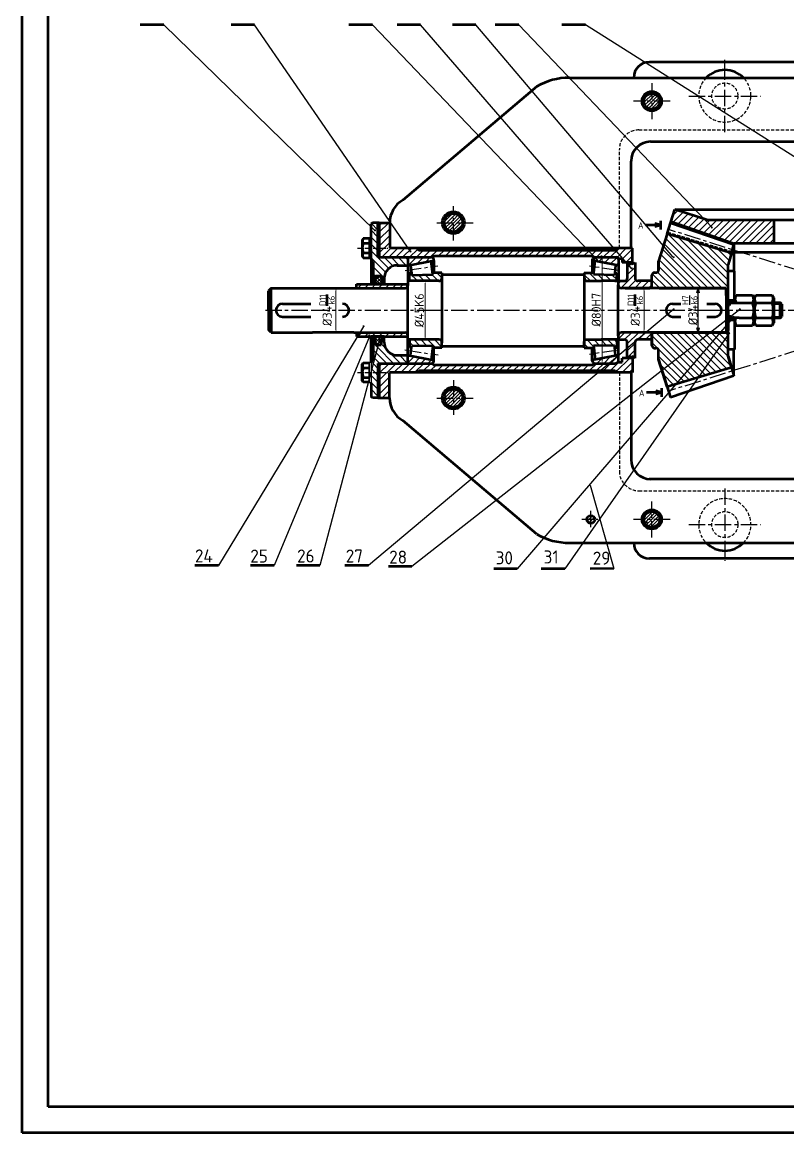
# Model space of a CAD drawing. Header units: millimetres. Extents: x -21370 to -1531, y 2 to 2748.
# Drawn here: x -4722 to -4135, y 2 to 854 of the extents above; entities that cross this region are included whole.
import ezdxf

# ---------------------------------------------------------------- set-up
doc = ezdxf.new("R2010")
doc.units = ezdxf.units.MM
doc.header["$LTSCALE"] = 10
doc.header["$MEASUREMENT"] = 0
for name, pattern in [('AM_ISO02W050x2', [3.75, 3, -0.75]), ('AM_ISO08W050x2', [9, 6, -0.75, 1.5, -0.75]), ('CENTER', [2, 1.25, -0.25, 0.25, -0.25]), ('HIDDEN', [0.375, 0.25, -0.125])]:
    doc.linetypes.add(name, pattern=pattern)
for name, color, linetype, lineweight in [('manh', 3, 'Continuous', 25), ('NET KHUAT', 6, 'HIDDEN', 25), ('NET TAM', 80, 'CENTER', 25), ('NET ĐẬM', 7, 'Continuous', 50), ('THƯỜNG MẢNH', 110, 'Continuous', 25)]:
    doc.layers.add(name, color=color, linetype=linetype, lineweight=lineweight)
doc.styles.add('7284', font='')
doc.styles.get("Standard").update_dxf_attribs({"font": 'arial.ttf', "height": 5})
doc.styles.add('TCVN', font='arial.ttf')
doc.styles.get('7284').set_extended_font_data('TCVN 7284')

# ---------------------------------------------------------------- blocks, each defined once
blk = doc.blocks.new('_Open30')
at = {"color": 0, "linetype": 'ByBlock', "lineweight": -2}
for p, q in [((-1, 0.27), (0, 0)), ((0, 0), (-1, -0.27)), ((0, 0), (-1, 0))]:
    blk.add_line(p, q, dxfattribs=at)

msp = doc.modelspace()

# ---------------------------------------------------------------- hatches: boundary and pattern name
at = {"layer": 'manh'}
h = msp.add_hatch(color=256, dxfattribs=at)
edge = h.paths.add_edge_path(flags=0)
edge.add_arc((-4451.396, 694.269), 0.832, 0, 360)
h = msp.add_hatch(color=256, dxfattribs=at)
edge = h.paths.add_edge_path(flags=0)
edge.add_arc((-4193.324, 696.439), 0.832, 0, 360)
h = msp.add_hatch(color=256, dxfattribs=at)
edge = h.paths.add_edge_path(flags=0)
edge.add_arc((-4424.25, 678.108), 0.832, 0, 360)
h = msp.add_hatch(color=256, dxfattribs=at)
edge = h.paths.add_edge_path(flags=0)
edge.add_arc((-4222.614, 673.646), 0.832, 0, 360)
h = msp.add_hatch(color=256, dxfattribs=at)
edge = h.paths.add_edge_path(flags=0)
edge.add_arc((-4281.292, 671.545), 0.832, 0, 360)
h = msp.add_hatch(color=256, dxfattribs=at)
edge = h.paths.add_edge_path(flags=0)
edge.add_arc((-4254.758, 665.184), 0.832, 0, 360)
h = msp.add_hatch(color=256, dxfattribs=at)
edge = h.paths.add_edge_path(flags=0)
edge.add_arc((-4222.603, 633.784), 0.832, 0, 360)
h = msp.add_hatch(color=256, dxfattribs=at)
edge = h.paths.add_edge_path(flags=0)
edge.add_arc((-4171.851, 633.784), 0.832, 0, 360)
h = msp.add_hatch(color=256, dxfattribs=at)
edge = h.paths.add_edge_path(flags=0)
edge.add_arc((-4176.757, 627.982), 0.832, 0, 360)
h = msp.add_hatch(color=256, dxfattribs=at)
edge = h.paths.add_edge_path(flags=0)
edge.add_arc((-4460.188, 620.747), 0.832, 0, 360)
h = msp.add_hatch(color=256, dxfattribs=at)
edge = h.paths.add_edge_path(flags=0)
edge.add_arc((-4455.795, 613.736), 0.832, 0, 360)
h = msp.add_hatch(color=256, dxfattribs=at)
edge = h.paths.add_edge_path(flags=0)
edge.add_arc((-4180.065, 615.427), 0.832, 0, 360)
h = msp.add_hatch(color=256, dxfattribs=at)
edge = h.paths.add_edge_path(flags=0)
edge.add_arc((-4447.727, 610.302), 0.832, 0, 360)
h = msp.add_hatch(color=256, dxfattribs=at)
edge = h.paths.add_edge_path(flags=0)
edge.add_arc((-4243.292, 470.511), 0.832, 0, 360)

# ---------------------------------------------------------------- linework, layer by layer
for p, q in [((-4456.029, 688.66), (-4456.029, 672.66)), ((-4454.429, 688.66), (-4456.029, 688.66)), ((-4456.029, 688.66), (-4456.029, 672.66)), ((-4454.429, 688.66), (-4456.029, 688.66)), ((-4456.029, 684.66), (-4456.029, 688.052)), ((-4456.029, 684.66), (-4456.029, 688.052)), ((-4456.029, 684.66), (-4456.029, 684.66)), ((-4456.029, 684.66), (-4456.029, 684.66)), ((-4456.029, 684.66), (-4456.029, 676.66)), ((-4456.029, 676.66), (-4456.029, 684.66)), ((-4456.029, 684.66), (-4456.029, 684.66)), ((-4456.029, 684.66), (-4456.029, 684.66)), ((-4456.029, 684.66), (-4456.029, 676.66)), ((-4456.029, 676.66), (-4456.029, 684.66)), ((-4454.429, 672.66), (-4454.429, 688.66)), ((-4454.429, 672.66), (-4454.429, 688.66)), ((-4456.029, 673.268), (-4456.029, 676.66)), ((-4456.029, 676.66), (-4456.029, 676.66)), ((-4456.029, 676.66), (-4456.029, 676.66)), ((-4456.029, 673.268), (-4456.029, 676.66)), ((-4456.029, 676.66), (-4456.029, 676.66)), ((-4456.029, 676.66), (-4456.029, 676.66)), ((-4456.029, 672.66), (-4454.429, 672.66)), ((-4456.029, 672.66), (-4454.429, 672.66)), ((-4290.159, 656.954), (-4290.159, 656.954)), ((-4456.029, 577.248), (-4456.029, 593.248)), ((-4456.029, 593.248), (-4454.429, 593.248)), ((-4456.029, 577.248), (-4456.029, 593.248)), ((-4456.029, 593.248), (-4454.429, 593.248)), ((-4456.029, 592.64), (-4456.029, 589.248)), ((-4456.029, 592.64), (-4456.029, 589.248)), ((-4456.029, 589.248), (-4456.029, 589.248)), ((-4456.029, 589.248), (-4456.029, 589.248)), ((-4456.029, 581.248), (-4456.029, 589.248)), ((-4456.029, 589.248), (-4456.029, 581.248)), ((-4456.029, 589.248), (-4456.029, 589.248)), ((-4456.029, 589.248), (-4456.029, 589.248)), ((-4456.029, 581.248), (-4456.029, 589.248)), ((-4456.029, 589.248), (-4456.029, 581.248)), ((-4454.429, 593.248), (-4454.429, 577.248)), ((-4454.429, 593.248), (-4454.429, 577.248)), ((-4456.029, 581.248), (-4456.029, 581.248)), ((-4456.029, 581.248), (-4456.029, 581.248)), ((-4456.029, 581.248), (-4456.029, 577.856)), ((-4456.029, 581.248), (-4456.029, 581.248)), ((-4456.029, 581.248), (-4456.029, 581.248)), ((-4456.029, 581.248), (-4456.029, 577.856)), ((-4454.429, 577.248), (-4456.029, 577.248)), ((-4454.429, 577.248), (-4456.029, 577.248))]:
    msp.add_line(p, q)
at = {"linetype": 'AM_ISO02W050x2'}
msp.add_line((-4226.453, 570.967), (-4226.453, 570.967), dxfattribs=at)
at = {"layer": 'NET KHUAT'}
for p, q in [((-4249.202, 771.314), (-4085.451, 771.314)), ((-4264.202, 680.66), (-4264.202, 756.314)), ((-4177.952, 677.965), (-4227.143, 692.791)), ((-4264.202, 585.248), (-4264.202, 509.594)), ((-4249.202, 494.594), (-4085.451, 494.594))]:
    msp.add_line(p, q, dxfattribs=at)
for centre in [(-4183.359, 797.314), (-4183.359, 468.594)]:
    msp.add_circle(centre, 10.001, dxfattribs=at)
for centre, radius, start, end in [((-4183.359, 797.314), 20, 135.572996, 44.427004), ((-4249.202, 756.314), 15, 90, 180), ((-4249.202, 509.594), 15, 180, 270), ((-4183.359, 468.594), 20, 315.572996, 224.427004)]:
    msp.add_arc(centre, radius, start, end, dxfattribs=at)
at = {"layer": 'NET TAM'}
for p, q in [((-4183.359, 769.638), (-4183.359, 824.99)), ((-4239.321, 807.074), (-4239.321, 779.554)), ((-4225.303, 793.314), (-4253.338, 793.314)), ((-4211.035, 797.314), (-4155.683, 797.314)), ((-4391.359, 686.497), (-4391.359, 712.918)), ((-4404.029, 700.16), (-4376.123, 700.16)), ((-4030.452, 632.954), (-4226.453, 694.941)), ((-4428.423, 663.373), (-4403.32, 667.077)), ((-4264.909, 663.535), (-4287.168, 666.742)), ((-4264.481, 663.495), (-4264.909, 663.535)), ((-4535.441, 632.954), (-4499.345, 632.954)), ((-4535.441, 632.954), (-4499.345, 632.954)), ((-4535.441, 632.954), (-4499.345, 632.954)), ((-4535.441, 632.954), (-4499.345, 632.954)), ((-4499.345, 632.954), (-4413.095, 632.954)), ((-4499.345, 632.954), (-4413.095, 632.954)), ((-4499.345, 632.954), (-4413.095, 632.954)), ((-4499.345, 632.954), (-4413.095, 632.954)), ((-4413.095, 632.954), (-4226.453, 632.954)), ((-4413.095, 632.954), (-4226.453, 632.954)), ((-4413.095, 632.954), (-4226.453, 632.954)), ((-4413.095, 632.954), (-4226.453, 632.954)), ((-4030.452, 632.954), (-4226.453, 570.967)), ((-4226.453, 632.954), (-4182.169, 632.954)), ((-4226.453, 632.954), (-4182.169, 632.954)), ((-4226.453, 632.954), (-4182.169, 632.954)), ((-4226.453, 632.954), (-4226.453, 632.954)), ((-4194.76, 632.954), (-4030.452, 632.954)), ((-4187.933, 632.954), (-4182.169, 632.954)), ((-4145.904, 632.954), (-4145.904, 632.927)), ((-4428.531, 602.542), (-4403.105, 598.718)), ((-4264.909, 602.372), (-4287.168, 599.165)), ((-4391.359, 579.274), (-4391.359, 552.853)), ((-4404.029, 565.612), (-4376.123, 565.612)), ((-4183.359, 496.27), (-4183.359, 440.918)), ((-4239.321, 458.834), (-4239.321, 486.354)), ((-4286.051, 466.767), (-4286.051, 480.567)), ((-4290.051, 472.594), (-4292.935, 472.594)), ((-4283.051, 472.594), (-4288.935, 472.594)), ((-4280.609, 472.594), (-4282.051, 472.594)), ((-4225.303, 472.594), (-4253.338, 472.594)), ((-4211.035, 468.594), (-4155.683, 468.594))]:
    msp.add_line(p, q, dxfattribs=at)
at = {"layer": 'NET TAM', "ltscale": 0.3}
for p, q in [((-4464.863, 680.66), (-4440.811, 680.66)), ((-4464.863, 680.66), (-4440.811, 680.66)), ((-4464.863, 585.248), (-4440.811, 585.248)), ((-4464.863, 585.248), (-4440.811, 585.248))]:
    msp.add_line(p, q, dxfattribs=at)
at = {"layer": 'NET TAM', "linetype": 'AM_ISO08W050x2'}
msp.add_line((-4264.909, 663.535), (-4264.481, 663.495), dxfattribs=at)
at = {"layer": 'NET ĐẬM', "ltscale": 2}
for p, q in [((-4721.751, 2.198), (-4721.751, 1684.198)), ((-4701.751, 22.198), (-4701.751, 1664.198)), ((-4400.095, 660.454), (-4291.095, 660.454)), ((-4400.095, 660.454), (-4291.095, 660.454)), ((-4400.095, 657.954), (-4400.095, 607.954)), ((-4291.095, 657.954), (-4291.095, 609.454)), ((-4499.345, 649.954), (-4465.595, 649.954)), ((-4402.595, 655.454), (-4426.281, 655.454)), ((-4265.095, 655.454), (-4265.095, 652.454)), ((-4265.095, 613.454), (-4265.095, 652.454)), ((-4182.455, 649.954), (-4262.595, 649.954)), ((-4180.9, 632.933), (-4180.9, 637.094)), ((-4265.095, 613.454), (-4265.095, 610.454)), ((-4182.455, 615.954), (-4262.595, 615.954)), ((-4444.336, 612.906), (-4454.421, 612.906)), ((-4402.595, 610.454), (-4426.281, 610.454)), ((-4400.095, 605.454), (-4291.095, 605.454)), ((-4291.095, 609.454), (-4291.095, 605.454)), ((-4290.095, 610.454), (-4278.095, 610.454)), ((-4265.095, 610.454), (-4278.095, 610.454)), ((-2363.751, 22.198), (-4701.751, 22.198)), ((-2343.751, 2.198), (-4721.751, 2.198))]:
    msp.add_line(p, q, dxfattribs=at)
at = {"layer": 'NET ĐẬM'}
for p, q in [((-4613.309, 851.863), (-4631.363, 851.837)), ((-4543.661, 851.863), (-4561.715, 851.837)), ((-4453.428, 851.811), (-4471.482, 851.785)), ((-4416.493, 851.863), (-4434.547, 851.837)), ((-4374.107, 851.863), (-4392.161, 851.837)), ((-4341.279, 851.863), (-4359.334, 851.837)), ((-4290.154, 851.863), (-4308.208, 851.837)), ((-4110.451, 823.314), (-4241.176, 823.314)), ((-4302.467, 811.314), (-4110.451, 811.314)), ((-4327.467, 804.615), (-4430.195, 717.48)), ((-4240.202, 762.314), (-4089.472, 762.314)), ((-4238.201, 762.314), (-4085.472, 762.314)), ((-4255.202, 680.66), (-4255.202, 747.314)), ((-4453.429, 700.16), (-4454.429, 699.16)), ((-4454.429, 672.66), (-4454.429, 699.16)), ((-4448.195, 700.16), (-4453.429, 700.16)), ((-4449.195, 673.66), (-4449.195, 700.128)), ((-4449.195, 700.128), (-4448.195, 700.128)), ((-4448.195, 675.66), (-4448.195, 700.16)), ((-4448.195, 700.16), (-4440.195, 700.16)), ((-4448.195, 700.128), (-4448.195, 673.66)), ((-4440.195, 700.16), (-4440.195, 680.66)), ((-4232.285, 698.346), (-4237.079, 699.631)), ((-4232.285, 695.033), (-4232.285, 701.659)), ((-4232.285, 698.346), (-4244.19, 698.346)), ((-4232.285, 698.346), (-4237.079, 697.061)), ((-4460.577, 688.052), (-4461.149, 687.06)), ((-4460.577, 688.052), (-4461.149, 687.06)), ((-4461.149, 687.06), (-4461.149, 674.26)), ((-4461.149, 687.06), (-4461.149, 674.26)), ((-4456.029, 688.052), (-4460.577, 688.052)), ((-4456.029, 688.052), (-4460.577, 688.052)), ((-4460.577, 684.357), (-4456.029, 684.357)), ((-4460.577, 684.357), (-4456.029, 684.357)), ((-4176.393, 683.212), (-4176.393, 662.927)), ((-4461.149, 674.26), (-4460.577, 673.268)), ((-4461.149, 674.26), (-4460.577, 673.268)), ((-4460.577, 676.963), (-4456.029, 676.963)), ((-4460.577, 676.963), (-4456.029, 676.963)), ((-4460.577, 673.268), (-4456.029, 673.268)), ((-4460.577, 673.268), (-4456.029, 673.268)), ((-4448.195, 673.66), (-4449.195, 673.66)), ((-4448.195, 673.66), (-4408.339, 673.66)), ((-4254.149, 680.66), (-4440.195, 680.66)), ((-4426.281, 673.66), (-4426.281, 667.272)), ((-4419.359, 680.66), (-4417.859, 679.16)), ((-4417.859, 679.16), (-4267.452, 679.16)), ((-4408.323, 673.635), (-4406.823, 674.635)), ((-4406.823, 674.635), (-4284.501, 674.635)), ((-4284.503, 674.636), (-4283.033, 673.656)), ((-4282.909, 673.66), (-4265.893, 673.661)), ((-4267.452, 679.16), (-4265.952, 680.66)), ((-4254.149, 669.66), (-4254.149, 680.66)), ((-4452.921, 670.159), (-4454.429, 672.66)), ((-4454.429, 672.66), (-4454.421, 655.454)), ((-4452.921, 670.159), (-4454.429, 672.66)), ((-4452.921, 670.159), (-4452.921, 653.002)), ((-4452.921, 653.002), (-4452.921, 670.159)), ((-4452.921, 670.159), (-4452.921, 653.002)), ((-4434.337, 667.451), (-4426.281, 667.451)), ((-4434.336, 667.451), (-4426.281, 667.451)), ((-4426.281, 667.272), (-4406.281, 671.272)), ((-4426.281, 667.272), (-4426.281, 655.454)), ((-4424.156, 667.697), (-4423.466, 661.461)), ((-4407.242, 660.319), (-4408.407, 670.847)), ((-4406.281, 671.272), (-4406.281, 671.66)), ((-4406.281, 671.272), (-4406.281, 661.825)), ((-4284.909, 671.66), (-4284.909, 661.825)), ((-4264.909, 667.272), (-4284.909, 671.272)), ((-4283.781, 661.825), (-4282.784, 670.847)), ((-4267.034, 667.697), (-4267.724, 661.461)), ((-4264.995, 672.66), (-4262.153, 672.66)), ((-4264.909, 672.16), (-4264.909, 667.272)), ((-4264.909, 667.272), (-4264.909, 655.454)), ((-4262.153, 672.66), (-4262.153, 669.66)), ((-4254.149, 669.66), (-4262.149, 669.66)), ((-4258.149, 669.702), (-4258.149, 657.454)), ((-4257.149, 667.97), (-4258.149, 669.702)), ((-4257.149, 667.97), (-4256.149, 669.702)), ((-4255.149, 667.97), (-4256.149, 669.702)), ((-4255.149, 667.97), (-4254.149, 669.702)), ((-4253.149, 667.97), (-4254.149, 669.702)), ((-4253.149, 667.97), (-4252.149, 669.702)), ((-4252.149, 669.702), (-4252.149, 657.454)), ((-4450.951, 659.502), (-4451.801, 653.002)), ((-4450.951, 659.502), (-4446.651, 659.502)), ((-4450.951, 659.502), (-4446.651, 659.502)), ((-4446.651, 659.502), (-4445.801, 653.002)), ((-4446.651, 659.502), (-4445.801, 653.002)), ((-4444.336, 657.451), (-4444.336, 655.454)), ((-4425.031, 655.454), (-4425.031, 661.461)), ((-4423.466, 661.461), (-4425.031, 661.461)), ((-4423.466, 661.461), (-4423.299, 659.952)), ((-4423.299, 659.952), (-4407.242, 660.319)), ((-4400.095, 661.825), (-4407.409, 661.825)), ((-4400.095, 661.825), (-4400.095, 656.954)), ((-4291.095, 661.825), (-4291.095, 656.954)), ((-4291.095, 661.825), (-4283.781, 661.825)), ((-4283.948, 660.319), (-4283.781, 661.825)), ((-4267.891, 659.952), (-4283.948, 660.319)), ((-4267.724, 661.461), (-4267.891, 659.952)), ((-4267.724, 661.461), (-4266.159, 661.461)), ((-4266.159, 656.954), (-4266.159, 661.461)), ((-4175.904, 662.927), (-4180.904, 662.927)), ((-4175.904, 640.527), (-4175.904, 662.927)), ((-4531.095, 649.954), (-4533.095, 647.954)), ((-4533.095, 632.954), (-4533.095, 647.954)), ((-4531.095, 649.954), (-4499.345, 649.954)), ((-4531.095, 632.954), (-4531.095, 649.954)), ((-4465.595, 649.954), (-4465.595, 653.002)), ((-4465.595, 653.002), (-4426.281, 653.002)), ((-4465.595, 649.954), (-4428.281, 649.954)), ((-4454.421, 655.454), (-4454.421, 653.002)), ((-4451.722, 653.609), (-4452.921, 653.609)), ((-4452.921, 653.002), (-4452.921, 653.002)), ((-4444.336, 653.502), (-4445.868, 653.511)), ((-4444.336, 655.454), (-4444.336, 653.002)), ((-4426.281, 655.454), (-4426.281, 651.954)), ((-4426.281, 613.954), (-4426.281, 651.954)), ((-4288.595, 655.454), (-4278.095, 655.454)), ((-4265.095, 655.454), (-4278.095, 655.454)), ((-4266.935, 655.454), (-4260.149, 655.454)), ((-4259.636, 649.954), (-4241.202, 649.954)), ((-4239.202, 655.454), (-4250.149, 655.454)), ((-4182.455, 644.235), (-4182.455, 649.954)), ((-4182.455, 649.954), (-4180.9, 648.399)), ((-4180.9, 632.954), (-4180.9, 648.399)), ((-4180.9, 632.933), (-4180.9, 647.933)), ((-4182.455, 644.235), (-4182.455, 615.954)), ((-4175.904, 640.527), (-4180.904, 640.527)), ((-4174.72, 644.477), (-4175.904, 642.427)), ((-4175.904, 642.427), (-4175.904, 638.702)), ((-4174.72, 644.477), (-4162.087, 644.477)), ((-4162.087, 644.477), (-4160.904, 642.427)), ((-4159.72, 644.477), (-4160.904, 642.427)), ((-4160.904, 642.427), (-4160.904, 623.427)), ((-4160.904, 642.427), (-4160.904, 623.427)), ((-4159.72, 644.477), (-4147.087, 644.477)), ((-4147.087, 644.477), (-4145.904, 642.427)), ((-4145.904, 642.427), (-4145.904, 623.427)), ((-4145.904, 638.927), (-4140.921, 638.927)), ((-4140.921, 626.927), (-4140.921, 638.927)), ((-4139.694, 637.7), (-4140.921, 638.927)), ((-4533.095, 632.954), (-4533.095, 617.954)), ((-4531.095, 632.954), (-4531.095, 615.954)), ((-4522.345, 637.954), (-4500.701, 637.954)), ((-4223.435, 637.954), (-4217.113, 637.954)), ((-4197.186, 637.954), (-4190.864, 637.954)), ((-4179.698, 636.7), (-4180.904, 636.7)), ((-4180.9, 632.954), (-4180.9, 617.509)), ((-4179.698, 638.702), (-4169.37, 638.702)), ((-4179.698, 638.702), (-4179.698, 636.7)), ((-4169.322, 638.702), (-4162.087, 638.702)), ((-4159.72, 638.702), (-4147.087, 638.702)), ((-4139.694, 637.7), (-4139.694, 628.154)), ((-4522.345, 627.954), (-4500.701, 627.954)), ((-4223.435, 627.954), (-4217.113, 627.954)), ((-4197.186, 627.954), (-4190.864, 627.954)), ((-4180.904, 629.154), (-4179.698, 629.154)), ((-4175.904, 625.427), (-4180.904, 625.427)), ((-4179.698, 629.154), (-4179.698, 627.152)), ((-4172.42, 627.152), (-4179.698, 627.152)), ((-4175.904, 627.152), (-4175.904, 625.927)), ((-4175.904, 625.927), (-4175.904, 623.427)), ((-4175.904, 625.327), (-4175.904, 602.927)), ((-4174.72, 621.377), (-4175.904, 623.427)), ((-4172.42, 627.152), (-4162.087, 627.152)), ((-4162.087, 621.377), (-4160.904, 623.427)), ((-4159.72, 621.377), (-4160.904, 623.427)), ((-4159.72, 627.152), (-4147.087, 627.152)), ((-4147.087, 621.377), (-4145.904, 623.427)), ((-4140.921, 626.927), (-4146.942, 626.927)), ((-4140.921, 626.927), (-4139.694, 628.154)), ((-4531.095, 615.954), (-4533.095, 617.954)), ((-4531.095, 615.954), (-4499.345, 615.954)), ((-4467.595, 615.954), (-4499.345, 615.954)), ((-4467.595, 615.954), (-4428.281, 615.954)), ((-4465.595, 615.954), (-4465.595, 613.954)), ((-4465.595, 613.954), (-4465.595, 612.906)), ((-4426.281, 610.454), (-4426.281, 613.954)), ((-4239.202, 615.954), (-4239.202, 606.054)), ((-4239.202, 615.954), (-4233.807, 615.954)), ((-4182.455, 615.954), (-4180.9, 617.509)), ((-4182.455, 615.954), (-4180.9, 617.488)), ((-4174.72, 621.377), (-4162.087, 621.377)), ((-4159.72, 621.377), (-4147.087, 621.377)), ((-4465.595, 612.906), (-4426.281, 612.906)), ((-4454.421, 593.248), (-4454.421, 612.906)), ((-4454.421, 610.454), (-4454.421, 612.906)), ((-4452.921, 612.906), (-4452.921, 595.749)), ((-4452.921, 595.749), (-4452.921, 612.906)), ((-4452.921, 612.906), (-4452.921, 612.906)), ((-4451.722, 612.299), (-4452.921, 612.299)), ((-4450.951, 606.406), (-4451.801, 612.906)), ((-4450.951, 606.406), (-4446.651, 606.406)), ((-4446.651, 606.406), (-4445.801, 612.906)), ((-4444.336, 612.406), (-4445.868, 612.397)), ((-4444.336, 610.454), (-4444.336, 612.906)), ((-4444.336, 608.457), (-4444.336, 610.454)), ((-4426.281, 598.635), (-4426.281, 610.454)), ((-4425.031, 610.454), (-4425.031, 604.447)), ((-4423.466, 604.447), (-4423.299, 605.956)), ((-4423.299, 605.956), (-4407.242, 605.589)), ((-4407.242, 605.589), (-4408.407, 595.06)), ((-4400.095, 604.083), (-4400.095, 608.954)), ((-4291.095, 604.083), (-4291.095, 608.954)), ((-4288.595, 610.454), (-4278.095, 610.454)), ((-4267.891, 605.956), (-4283.948, 605.589)), ((-4283.948, 605.589), (-4283.781, 604.083)), ((-4267.724, 604.447), (-4267.891, 605.956)), ((-4266.935, 610.454), (-4260.149, 610.454)), ((-4266.159, 608.954), (-4266.159, 604.447)), ((-4264.909, 598.635), (-4264.909, 610.454)), ((-4258.149, 596.206), (-4258.149, 608.454)), ((-4252.149, 596.206), (-4252.149, 608.454)), ((-4239.202, 610.454), (-4250.149, 610.454)), ((-4434.337, 598.457), (-4426.281, 598.457)), ((-4426.281, 592.248), (-4426.281, 598.635)), ((-4426.281, 598.635), (-4406.281, 594.635)), ((-4423.466, 604.447), (-4425.031, 604.447)), ((-4424.156, 598.21), (-4423.466, 604.447)), ((-4400.095, 604.083), (-4407.409, 604.083)), ((-4406.281, 594.248), (-4406.281, 604.083)), ((-4291.095, 604.083), (-4283.781, 604.083)), ((-4284.909, 594.248), (-4284.909, 604.083)), ((-4264.909, 598.635), (-4284.909, 594.635)), ((-4283.781, 604.083), (-4282.784, 595.06)), ((-4267.034, 598.21), (-4267.724, 604.447)), ((-4267.724, 604.447), (-4266.159, 604.447)), ((-4264.909, 593.248), (-4264.909, 598.635)), ((-4262.153, 593.248), (-4262.153, 596.248)), ((-4254.149, 596.248), (-4262.149, 596.248)), ((-4257.149, 597.938), (-4258.149, 596.206)), ((-4257.149, 597.938), (-4256.149, 596.206)), ((-4255.149, 597.938), (-4256.149, 596.206)), ((-4255.149, 597.938), (-4254.149, 596.206)), ((-4253.149, 597.938), (-4254.149, 596.206)), ((-4254.149, 596.248), (-4254.149, 585.248)), ((-4253.149, 597.938), (-4252.149, 596.206)), ((-4175.904, 602.927), (-4180.904, 602.927)), ((-4180.894, 597.842), (-4180.894, 602.927)), ((-4180.894, 597.842), (-4176.393, 582.695)), ((-4176.393, 582.695), (-4176.393, 602.927)), ((-4461.149, 591.648), (-4460.577, 592.64)), ((-4461.149, 591.648), (-4460.577, 592.64)), ((-4461.149, 578.848), (-4461.149, 591.648)), ((-4461.149, 578.848), (-4461.149, 591.648)), ((-4460.577, 592.64), (-4456.029, 592.64)), ((-4460.577, 592.64), (-4456.029, 592.64)), ((-4460.577, 588.945), (-4456.029, 588.945)), ((-4460.577, 588.945), (-4456.029, 588.945)), ((-4452.921, 595.749), (-4454.421, 593.248)), ((-4452.921, 595.749), (-4454.421, 593.248)), ((-4449.195, 592.248), (-4449.197, 565.748)), ((-4448.195, 592.248), (-4449.195, 592.248)), ((-4448.195, 592.248), (-4426.738, 592.248)), ((-4448.195, 565.748), (-4448.195, 592.248)), ((-4448.195, 590.248), (-4448.195, 565.748)), ((-4445.195, 592.248), (-4408.281, 592.248)), ((-4406.823, 591.273), (-4408.281, 592.248)), ((-4406.823, 591.273), (-4284.501, 591.273)), ((-4284.503, 591.271), (-4283.033, 592.252)), ((-4283.038, 592.248), (-4270.03, 592.248)), ((-4283.038, 592.248), (-4267.452, 592.248)), ((-4267.452, 592.248), (-4265.952, 593.248)), ((-4265.952, 593.248), (-4262.153, 593.248)), ((-4234.13, 595.24), (-4224.882, 565.997)), ((-4460.577, 581.551), (-4456.029, 581.551)), ((-4460.577, 581.551), (-4456.029, 581.551)), ((-4254.149, 585.248), (-4440.232, 585.248)), ((-4440.232, 565.748), (-4440.232, 585.248)), ((-4419.359, 585.248), (-4417.859, 586.748)), ((-4417.859, 586.748), (-4267.452, 586.748)), ((-4267.452, 586.748), (-4265.952, 585.248)), ((-4255.202, 585.194), (-4255.202, 518.54)), ((-4460.577, 577.856), (-4461.149, 578.848)), ((-4460.577, 577.856), (-4461.149, 578.848)), ((-4456.029, 577.856), (-4460.577, 577.856)), ((-4456.029, 577.856), (-4460.577, 577.856)), ((-4454.429, 577.248), (-4454.429, 566.748)), ((-4231.567, 569.819), (-4236.361, 571.104)), ((-4231.567, 566.506), (-4231.567, 573.132)), ((-4453.429, 565.748), (-4454.429, 566.748)), ((-4448.195, 565.748), (-4453.429, 565.748)), ((-4449.197, 565.748), (-4448.195, 565.748)), ((-4448.195, 565.748), (-4440.232, 565.748)), ((-4231.567, 569.819), (-4243.472, 569.819)), ((-4231.567, 569.819), (-4236.361, 568.534)), ((-4327.468, 461.293), (-4430.195, 548.428)), ((-4241.472, 503.594), (-4085.472, 503.594)), ((-4302.468, 454.594), (-4110.451, 454.594)), ((-4297.799, 454.593), (-4110.443, 454.594)), ((-4571.44, 437.284), (-4589.494, 437.258)), ((-4571.44, 437.284), (-4589.494, 437.258)), ((-4528.824, 437.284), (-4546.878, 437.258)), ((-4493.649, 437.284), (-4511.703, 437.258)), ((-4456.495, 437.284), (-4474.549, 437.258)), ((-4423.094, 436.436), (-4441.148, 436.411)), ((-4342.4, 434.664), (-4360.455, 434.638)), ((-4305.982, 434.61), (-4324.036, 434.585)), ((-4268.444, 434.832), (-4286.499, 434.806)), ((-4110.451, 442.594), (-4241.176, 442.594))]:
    msp.add_line(p, q, dxfattribs=at)
at = {"layer": 'NET ĐẬM', "linetype": 'Continuous'}
for p, q in [((-4224.64, 700.673), (-4221.625, 710.208)), ((-4196.329, 702.208), (-4221.625, 710.208)), ((-4221.625, 710.208), (-4084.636, 710.208)), ((-4227.535, 691.52), (-4224.882, 699.91)), ((-4227.294, 692.283), (-4224.64, 700.673)), ((-4176.425, 683.118), (-4224.914, 699.816)), ((-4176.188, 683.882), (-4224.607, 700.768)), ((-4087.168, 702.208), (-4196.329, 702.208)), ((-4145.592, 684.22), (-4145.592, 702.208)), ((-4227.535, 691.52), (-4234.13, 670.668)), ((-4178.274, 676.881), (-4227.535, 691.52)), ((-4178.274, 676.881), (-4176.393, 683.212)), ((-4178.103, 677.456), (-4176.222, 683.788)), ((-4176.222, 683.788), (-4176.093, 684.22)), ((-4086.556, 684.22), (-4176.093, 684.22)), ((-4178.274, 676.881), (-4180.906, 668.023)), ((-4176.392, 677.456), (-3882.8, 677.456)), ((-4234.13, 663.854), (-4234.13, 670.668)), ((-4234.13, 670.668), (-4234.13, 663.854)), ((-4180.894, 597.842), (-4180.906, 668.023)), ((-4239.202, 649.954), (-4239.202, 659.854)), ((-4237.202, 661.854), (-4236.13, 661.854)), ((-4233.807, 649.954), (-4182.455, 649.954)), ((-4180.9, 617.488), (-4180.9, 648.378)), ((-4239.202, 632.949), (-4239.202, 632.954)), ((-4239.202, 606.054), (-4239.202, 615.954)), ((-4233.807, 615.954), (-4182.455, 615.954)), ((-4237.202, 604.054), (-4236.13, 604.054)), ((-4234.13, 595.24), (-4234.13, 602.054)), ((-4178.274, 589.026), (-4180.894, 597.842)), ((-4227.535, 574.388), (-4234.13, 595.24)), ((-4176.393, 589.585), (-4227.535, 574.388)), ((-4178.274, 589.026), (-4176.393, 582.695)), ((-4176.393, 582.695), (-4224.882, 565.997)), ((-4227.535, 574.388), (-4224.882, 565.997))]:
    msp.add_line(p, q, dxfattribs=at)
at = {"layer": 'NET ĐẬM', "color": 3, "linetype": 'Continuous'}
for p, q in [((-4448.195, 698.761), (-4449.195, 699.761)), ((-4449.195, 697.659), (-4448.195, 698.659)), ((-4448.195, 699.488), (-4448.867, 700.16)), ((-4448.398, 698.388), (-4448.195, 698.591)), ((-4448.195, 696.109), (-4449.195, 697.109)), ((-4449.195, 695.007), (-4448.195, 696.007)), ((-4448.195, 693.458), (-4449.195, 694.458)), ((-4449.195, 692.356), (-4448.195, 693.356)), ((-4448.195, 690.806), (-4449.195, 691.806)), ((-4449.195, 689.704), (-4448.195, 690.704)), ((-4448.195, 688.154), (-4449.195, 689.154)), ((-4449.195, 687.052), (-4448.195, 688.052)), ((-4448.195, 685.503), (-4449.195, 686.503)), ((-4449.195, 684.401), (-4448.195, 685.401)), ((-4448.195, 682.851), (-4449.195, 683.851)), ((-4449.195, 681.749), (-4448.195, 682.749)), ((-4448.655, 680.66), (-4449.195, 681.199)), ((-4449.195, 679.097), (-4448.195, 680.097)), ((-4448.195, 677.548), (-4449.195, 678.548)), ((-4449.195, 676.446), (-4448.195, 677.446)), ((-4448.195, 674.896), (-4449.195, 675.896)), ((-4449.195, 673.794), (-4448.195, 674.794)), ((-4448.195, 680.199), (-4448.655, 680.66)), ((-4449.195, 591.593), (-4448.571, 592.216)), ((-4448.195, 590.043), (-4449.195, 591.043)), ((-4449.195, 588.941), (-4448.195, 589.941)), ((-4448.195, 587.392), (-4449.195, 588.392)), ((-4449.195, 586.289), (-4448.195, 587.289)), ((-4448.703, 585.248), (-4449.195, 585.74)), ((-4449.195, 583.638), (-4448.195, 584.638)), ((-4448.195, 582.088), (-4449.195, 583.088)), ((-4449.195, 580.986), (-4448.195, 581.986)), ((-4448.195, 579.437), (-4449.195, 580.437)), ((-4449.195, 578.334), (-4448.195, 579.334)), ((-4448.195, 584.74), (-4448.703, 585.248)), ((-4448.195, 576.785), (-4449.195, 577.785)), ((-4449.195, 575.683), (-4448.195, 576.683)), ((-4448.195, 574.133), (-4449.195, 575.133)), ((-4449.195, 573.031), (-4448.195, 574.031)), ((-4448.195, 571.482), (-4449.195, 572.482)), ((-4449.195, 570.38), (-4448.195, 571.38)), ((-4448.195, 568.83), (-4449.195, 569.83)), ((-4449.195, 567.728), (-4448.195, 568.728)), ((-4448.195, 566.179), (-4449.195, 567.179)), ((-4448.195, 566.905), (-4448.621, 567.332)), ((-4448.523, 565.748), (-4448.195, 566.076)), ((-4448.456, 565.748), (-4448.195, 566.009))]:
    msp.add_line(p, q, dxfattribs=at)
at = {"layer": 'NET ĐẬM', "color": 2, "lineweight": 13}
for p, q in [((-4277.38, 674.635), (-4278.38, 674.635)), ((-4277.38, 672.135), (-4277.38, 594.748)), ((-4466.595, 649.954), (-4482.375, 649.954)), ((-4481.375, 647.454), (-4481.375, 618.454)), ((-4416.298, 655.454), (-4412.005, 655.454)), ((-4413.005, 652.954), (-4413.005, 612.954)), ((-4249.419, 649.954), (-4244.268, 649.954)), ((-4245.268, 647.454), (-4245.268, 618.454)), ((-4482.47, 615.954), (-4480.375, 615.954)), ((-4249.419, 615.954), (-4244.268, 615.954)), ((-4416.298, 610.454), (-4412.005, 610.454)), ((-4277.38, 592.248), (-4278.38, 592.248))]:
    msp.add_line(p, q, dxfattribs=at)
at = {"layer": 'NET ĐẬM'}
for centre, radius in [((-4239.321, 793.314), 7.5), ((-4239.321, 793.314), 6), ((-4391.359, 700.16), 8.5), ((-4391.359, 700.16), 7), ((-4391.359, 565.612), 8.5), ((-4391.359, 565.612), 7), ((-4239.321, 472.594), 7.5), ((-4239.321, 472.594), 6), ((-4286.051, 472.594), 3)]:
    msp.add_circle(centre, radius, dxfattribs=at)
for centre, radius, start, end in [((-4241.176, 811.314), 12, 90, 180), ((-4302.467, 761.314), 50, 90, 120), ((-4183.358, 797.314), 20, 44.424501, 135.575499), ((-4240.202, 747.314), 15, 90, 180), ((-4420.195, 700.16), 20, 120, 180), ((-4457.883, 686.204), 3.266, 154.446872, 214.446872), ((-4457.883, 686.204), 3.266, 154.446872, 214.446872), ((-4448.931, 680.66), 12.218, 162.387526, 197.612474), ((-4448.931, 680.66), 12.218, 162.387526, 197.612474), ((-4457.883, 675.115), 3.266, 145.553128, 205.553128), ((-4457.883, 675.115), 3.266, 145.553128, 205.553128), ((-4408.281, 671.66), 2, 0, 90), ((-4282.909, 671.66), 2, 90.003415, 180), ((-4266.409, 672.16), 1.5, 0, 90), ((-4434.336, 657.451), 10, 90.000063, 180.000063), ((-4267.659, 656.954), 1.5, 270, 0), ((-4260.149, 657.454), 2, 270, 0), ((-4250.149, 657.454), 2, 180, 270), ((-4428.281, 651.954), 2, 270, 0), ((-4241.202, 651.954), 2, 270, 360), ((-4170.989, 641.685), 4.633, 152.948851, 220.086713), ((-4166.298, 641.589), 5.106, 325.561531, 25.561531), ((-4155.509, 641.589), 5.106, 154.438469, 214.438469), ((-4151.298, 641.589), 5.106, 325.561531, 25.561531), ((-4522.345, 632.954), 5, 90, 180), ((-4522.345, 632.954), 5, 180, 270), ((-4476.345, 632.954), 5, 0, 90), ((-4476.345, 632.954), 5, 270, 0), ((-4223.435, 632.954), 5, 90, 180), ((-4223.435, 632.954), 5, 180, 270), ((-4190.864, 632.954), 5, 0, 90), ((-4190.864, 632.954), 5, 270, 0), ((-4180.274, 632.927), 19.081, 342.383031, 17.616969), ((-4141.534, 632.927), 19.081, 162.383031, 197.616969), ((-4165.274, 632.927), 19.081, 342.383031, 17.616969), ((-4170.017, 624.363), 5.594, 150.095204, 204.295423), ((-4166.298, 624.264), 5.106, 334.438469, 34.438469), ((-4155.509, 624.264), 5.106, 145.561531, 205.561531), ((-4151.298, 624.264), 5.106, 334.438469, 34.438469), ((-4428.281, 613.954), 2, 0, 90), ((-4434.336, 608.457), 10, 179.999937, 269.999937), ((-4267.659, 608.954), 1.5, 0, 90), ((-4260.149, 608.454), 2, 360, 90), ((-4250.149, 608.454), 2, 90, 180), ((-4237.202, 606.054), 2, 180, 270), ((-4457.883, 590.793), 3.266, 154.446809, 214.446809), ((-4457.883, 590.793), 3.266, 154.446809, 214.446809), ((-4448.931, 585.248), 12.218, 162.387463, 197.612411), ((-4448.931, 585.248), 12.218, 162.387463, 197.612411), ((-4408.281, 594.248), 2, 270, 0), ((-4282.911, 594.248), 2, 179.997157, 269.993742), ((-4457.883, 579.704), 3.266, 145.553065, 205.553065), ((-4457.883, 579.704), 3.266, 145.553065, 205.553065), ((-4420.092, 565.851), 20.14, 180.292965, 239.892926), ((-4240.202, 518.54), 15, 180, 270), ((-4302.468, 504.594), 50, 239.999937, 269.999937), ((-4297.799, 504.593), 50, 269.768236, 270.000071), ((-4241.176, 454.594), 12, 180, 270), ((-4183.358, 468.593), 20, 224.424501, 315.575499)]:
    msp.add_arc(centre, radius, start, end, dxfattribs=at)
at = {"layer": 'NET ĐẬM', "ltscale": 2}
for centre, radius, start, end in [((-4402.595, 657.954), 2.5, 270, 360), ((-4288.595, 657.954), 2.5, 180, 270), ((-4262.595, 652.454), 2.5, 180, 270), ((-4262.595, 613.454), 2.5, 90, 180), ((-4402.595, 607.954), 2.5, 360, 90), ((-4290.095, 609.454), 1, 90, 180)]:
    msp.add_arc(centre, radius, start, end, dxfattribs=at)
at = {"layer": 'NET ĐẬM', "linetype": 'Continuous'}
for centre, start, end in [((-4237.202, 659.854), 90, 180), ((-4236.13, 663.854), 270, 0), ((-4236.13, 602.054), 0, 90)]:
    msp.add_arc(centre, 2, start, end, dxfattribs=at)
at = {"layer": 'NET ĐẬM', "color": 2}
for points in [[(-4277.797, 672.135), (-4276.964, 672.135), (-4277.38, 674.635)], [(-4481.792, 647.454), (-4480.959, 647.454), (-4481.375, 649.954)], [(-4413.422, 652.954), (-4412.589, 652.954), (-4413.005, 655.454)], [(-4245.685, 647.454), (-4244.851, 647.454), (-4245.268, 649.954)], [(-4481.792, 618.454), (-4480.959, 618.454), (-4481.375, 615.954)], [(-4245.685, 618.454), (-4244.851, 618.454), (-4245.268, 615.954)], [(-4413.422, 612.954), (-4412.589, 612.954), (-4413.005, 610.454)], [(-4277.797, 594.748), (-4276.964, 594.748), (-4277.38, 592.248)]]:
    msp.add_solid(points, dxfattribs=at)
at = {"layer": 'THƯỜNG MẢNH'}
for p, q in [((-4451.59, 694.177), (-4613.309, 851.863)), ((-4424.304, 678.152), (-4543.661, 851.863)), ((-4281.271, 671.79), (-4453.478, 851.863)), ((-4254.838, 665.118), (-4416.493, 851.863)), ((-4223.089, 673.851), (-4374.107, 851.863)), ((-4193.073, 696.483), (-4341.279, 851.863)), ((-4037.126, 691.835), (-4290.154, 851.863)), ((-4222.426, 633.886), (-4456.495, 437.284)), ((-4171.874, 633.541), (-4423.094, 436.436)), ((-4145.904, 637.7), (-4140.921, 637.7)), ((-4177.202, 627.152), (-4342.4, 434.664)), ((-4145.904, 628.154), (-4140.921, 628.154)), ((-4460.301, 620.635), (-4571.44, 437.284)), ((-4180.046, 615.371), (-4305.982, 434.61)), ((-4455.579, 612.906), (-4528.824, 437.284)), ((-4447.865, 610.199), (-4493.649, 437.284)), ((-4286.441, 498.791, -670.326), (-4268.444, 434.832))]:
    msp.add_line(p, q, dxfattribs=at)
at = {"layer": 'THƯỜNG MẢNH', "linetype": 'Continuous'}
for p, q in [((-4245.25, 792.396), (-4244.333, 793.314)), ((-4244.974, 795.325), (-4241.331, 798.967)), ((-4244.576, 790.419), (-4241.681, 793.314)), ((-4244.333, 793.314), (-4239.321, 798.326)), ((-4243.415, 788.928), (-4239.321, 793.023)), ((-4241.681, 793.314), (-4239.321, 795.674)), ((-4239.321, 798.326), (-4238.403, 799.243)), ((-4239.321, 795.674), (-4236.426, 798.569)), ((-4239.321, 793.023), (-4239.029, 793.314)), ((-4239.321, 790.371), (-4236.378, 793.314)), ((-4239.321, 787.719), (-4233.726, 793.314)), ((-4239.029, 793.314), (-4234.935, 797.408)), ((-4236.378, 793.314), (-4233.87, 795.822)), ((-4233.726, 793.314), (-4233.333, 793.706)), ((-4241.829, 787.863), (-4239.321, 790.371)), ((-4239.713, 787.327), (-4239.321, 787.719)), ((-4236.198, 788.191), (-4234.197, 790.191)), ((-4398.33, 700.794), (-4391.993, 707.131)), ((-4391.359, 705.113), (-4389.55, 706.922)), ((-4223.31, 700.315), (-4215.39, 708.236)), ((-4222.99, 705.939), (-4219.419, 709.51)), ((-4219.378, 698.944), (-4211.361, 706.962)), ((-4449.195, 694.458), (-4454.163, 699.426)), ((-4449.195, 699.761), (-4449.594, 700.16)), ((-4448.195, 698.17), (-4446.205, 700.16)), ((-4448.195, 692.866), (-4440.901, 700.16)), ((-4398.121, 698.351), (-4396.313, 700.16)), ((-4397.324, 696.497), (-4393.661, 700.16)), ((-4396.313, 700.16), (-4391.359, 705.113)), ((-4396.131, 695.038), (-4391.359, 699.81)), ((-4393.661, 700.16), (-4391.359, 702.462)), ((-4391.359, 702.462), (-4387.696, 706.125)), ((-4391.359, 699.81), (-4391.009, 700.16)), ((-4391.359, 697.159), (-4388.358, 700.16)), ((-4391.359, 694.507), (-4385.706, 700.16)), ((-4391.009, 700.16), (-4386.237, 704.932)), ((-4389.901, 693.313), (-4384.512, 698.702)), ((-4388.358, 700.16), (-4385.141, 703.376)), ((-4385.706, 700.16), (-4384.469, 701.397)), ((-4215.446, 697.573), (-4207.332, 705.687)), ((-4211.514, 696.202), (-4203.303, 704.413)), ((-4207.582, 694.83), (-4199.274, 703.139)), ((-4203.65, 693.459), (-4194.901, 702.208)), ((-4199.718, 692.088), (-4189.598, 702.208)), ((-4195.786, 690.717), (-4184.295, 702.208)), ((-4191.854, 689.345), (-4178.992, 702.208)), ((-4187.922, 687.974), (-4173.688, 702.208)), ((-4183.99, 686.603), (-4168.385, 702.208)), ((-4180.058, 685.232), (-4163.082, 702.208)), ((-4175.766, 684.22), (-4157.778, 702.208)), ((-4170.463, 684.22), (-4152.475, 702.208)), ((-4165.159, 684.22), (-4147.172, 702.208)), ((-4159.856, 684.22), (-4145.592, 698.484)), ((-4449.195, 689.154), (-4454.429, 694.389)), ((-4448.195, 687.563), (-4440.195, 695.563)), ((-4448.195, 682.26), (-4440.195, 690.26)), ((-4394.575, 693.942), (-4391.359, 697.159)), ((-4392.596, 693.27), (-4391.359, 694.507)), ((-4185.414, 649.954), (-4226.745, 691.285)), ((-4154.553, 684.22), (-4145.592, 693.181)), ((-4449.195, 683.851), (-4454.429, 689.086)), ((-4451.307, 680.66), (-4454.429, 683.782)), ((-4448.195, 676.956), (-4440.195, 684.956)), ((-4196.02, 649.954), (-4229.95, 683.884)), ((-4190.717, 649.954), (-4228.676, 687.913)), ((-4180.903, 650.747), (-4219.199, 689.043)), ((-4180.904, 656.051), (-4211.654, 686.801)), ((-4180.905, 661.355), (-4204.108, 684.558)), ((-4180.906, 666.66), (-4196.563, 682.316)), ((-4149.249, 684.22), (-4145.592, 687.878)), ((-4440.924, 664.974), (-4454.429, 678.479)), ((-4443.246, 661.992), (-4454.429, 673.176)), ((-4449.195, 678.548), (-4451.307, 680.66)), ((-4446.188, 673.66), (-4439.188, 680.66)), ((-4437.563, 666.916), (-4444.307, 673.66)), ((-4440.885, 673.66), (-4433.885, 680.66)), ((-4432.794, 667.451), (-4439.003, 673.66)), ((-4435.582, 673.66), (-4428.582, 680.66)), ((-4427.491, 667.451), (-4433.7, 673.66)), ((-4430.278, 673.66), (-4423.278, 680.66)), ((-4426.281, 671.544), (-4428.397, 673.66)), ((-4426.281, 672.353), (-4424.975, 673.66)), ((-4426.003, 667.328), (-4419.672, 673.66)), ((-4424.975, 673.66), (-4418.667, 679.968)), ((-4419.672, 673.66), (-4414.172, 679.16)), ((-4419.374, 668.654), (-4414.368, 673.66)), ((-4414.368, 673.66), (-4408.868, 679.16)), ((-4412.745, 669.98), (-4409.065, 673.66)), ((-4409.065, 673.66), (-4403.565, 679.16)), ((-4402.786, 674.635), (-4398.262, 679.16)), ((-4397.483, 674.635), (-4392.958, 679.16)), ((-4392.18, 674.635), (-4387.655, 679.16)), ((-4386.876, 674.635), (-4382.352, 679.16)), ((-4381.573, 674.635), (-4377.049, 679.16)), ((-4376.27, 674.635), (-4371.745, 679.16)), ((-4370.967, 674.635), (-4366.442, 679.16)), ((-4365.663, 674.635), (-4361.139, 679.16)), ((-4360.36, 674.635), (-4355.835, 679.16)), ((-4355.057, 674.635), (-4350.532, 679.16)), ((-4349.753, 674.635), (-4345.229, 679.16)), ((-4344.45, 674.635), (-4339.925, 679.16)), ((-4339.147, 674.635), (-4334.622, 679.16)), ((-4333.843, 674.635), (-4329.319, 679.16)), ((-4328.54, 674.635), (-4324.015, 679.16)), ((-4323.237, 674.635), (-4318.712, 679.16)), ((-4317.934, 674.635), (-4313.409, 679.16)), ((-4312.63, 674.635), (-4308.106, 679.16)), ((-4307.327, 674.635), (-4302.802, 679.16)), ((-4302.024, 674.635), (-4297.499, 679.16)), ((-4296.72, 674.635), (-4292.196, 679.16)), ((-4291.417, 674.635), (-4286.892, 679.16)), ((-4286.114, 674.635), (-4281.589, 679.16)), ((-4284.296, 671.15), (-4281.786, 673.66)), ((-4281.785, 673.66), (-4276.286, 679.16)), ((-4279.876, 670.266), (-4276.482, 673.66)), ((-4276.482, 673.66), (-4270.982, 679.16)), ((-4275.457, 669.382), (-4271.179, 673.66)), ((-4271.179, 673.66), (-4264.179, 680.66)), ((-4271.037, 668.498), (-4265.948, 673.587)), ((-4265.948, 673.587), (-4258.876, 680.66)), ((-4262.153, 672.08), (-4254.149, 680.083)), ((-4259.269, 669.66), (-4254.149, 674.78)), ((-4206.627, 649.954), (-4232.499, 675.826)), ((-4201.324, 649.954), (-4231.224, 679.855)), ((-4180.004, 671.061), (-4189.017, 680.074)), ((-4178.789, 675.149), (-4181.471, 677.831)), ((-4444.331, 657.774), (-4452.921, 666.364)), ((-4406.523, 671.224), (-4406.283, 671.738)), ((-4266.618, 667.614), (-4264.909, 669.323)), ((-4258.149, 665.476), (-4255.335, 668.291)), ((-4258.149, 660.173), (-4252.149, 666.173)), ((-4254.458, 669.168), (-4254.067, 669.559)), ((-4217.233, 649.954), (-4234.13, 666.85)), ((-4211.93, 649.954), (-4233.773, 671.797)), ((-4450.998, 659.138), (-4452.921, 661.061)), ((-4451.459, 655.62), (-4447.577, 659.502)), ((-4451.425, 653.002), (-4446.451, 657.976)), ((-4447.514, 653.002), (-4451.305, 656.793)), ((-4451.06, 658.671), (-4450.228, 659.502)), ((-4445.942, 654.082), (-4450.998, 659.138)), ((-4446.341, 657.133), (-4448.71, 659.502)), ((-4424.259, 655.454), (-4425.031, 656.226)), ((-4418.956, 655.454), (-4424.963, 661.461)), ((-4413.652, 655.454), (-4418.265, 660.067)), ((-4408.349, 655.454), (-4413.081, 660.185)), ((-4403.046, 655.454), (-4407.896, 660.304)), ((-4400.099, 657.811), (-4404.113, 661.825)), ((-4286.373, 655.454), (-4291.095, 660.176)), ((-4281.07, 655.454), (-4287.441, 661.825)), ((-4275.766, 655.454), (-4280.554, 660.241)), ((-4270.463, 655.454), (-4275.126, 660.117)), ((-4266.224, 656.518), (-4269.699, 659.993)), ((-4263.027, 649.992), (-4252.149, 660.87)), ((-4257.762, 649.954), (-4251.619, 656.097)), ((-4227.84, 649.954), (-4239.202, 661.316)), ((-4233.143, 649.954), (-4239.202, 656.012)), ((-4222.537, 649.954), (-4234.877, 662.294)), ((-4464.591, 649.954), (-4461.542, 653.002)), ((-4459.287, 649.954), (-4456.239, 653.002)), ((-4453.984, 649.954), (-4450.936, 653.002)), ((-4451.612, 654.448), (-4452.921, 655.757)), ((-4450.166, 653.002), (-4451.612, 654.448)), ((-4448.773, 653.002), (-4446.145, 655.631)), ((-4448.681, 649.954), (-4445.632, 653.002)), ((-4446.122, 653.002), (-4445.838, 653.286)), ((-4444.862, 653.002), (-4445.942, 654.082)), ((-4443.377, 649.954), (-4440.329, 653.002)), ((-4438.074, 649.954), (-4435.026, 653.002)), ((-4432.771, 649.954), (-4429.723, 653.002)), ((-4427.018, 650.403), (-4426.73, 650.691)), ((-4265.095, 653.227), (-4262.868, 655.454)), ((-4252.458, 649.954), (-4246.959, 655.454)), ((-4247.155, 649.954), (-4241.655, 655.454)), ((-4241.852, 649.954), (-4239.202, 652.604)), ((-4238.447, 649.954), (-4239.202, 650.709)), ((-4464.516, 612.906), (-4461.467, 615.954)), ((-4459.212, 612.906), (-4456.164, 615.954)), ((-4453.909, 612.906), (-4450.861, 615.954)), ((-4448.606, 612.906), (-4445.557, 615.954)), ((-4443.302, 612.906), (-4440.254, 615.954)), ((-4437.999, 612.906), (-4434.951, 615.954)), ((-4432.696, 612.906), (-4429.648, 615.954)), ((-4427.392, 612.906), (-4426.282, 614.016)), ((-4265.095, 610.801), (-4259.942, 615.954)), ((-4260.139, 610.454), (-4254.639, 615.954)), ((-4258.149, 607.14), (-4249.335, 615.954)), ((-4249.532, 610.454), (-4244.032, 615.954)), ((-4244.229, 610.454), (-4239.202, 615.481)), ((-4206.311, 580.695), (-4239.202, 613.586)), ((-4202.222, 581.91), (-4236.266, 615.954)), ((-4198.134, 583.125), (-4230.963, 615.954)), ((-4194.045, 584.34), (-4225.66, 615.954)), ((-4189.957, 585.554), (-4220.357, 615.954)), ((-4185.869, 586.769), (-4215.053, 615.954)), ((-4181.78, 587.984), (-4209.75, 615.954)), ((-4178.593, 590.101), (-4204.447, 615.954)), ((-4180.836, 597.646), (-4199.143, 615.954)), ((-4180.895, 603.009), (-4193.84, 615.954)), ((-4180.896, 608.313), (-4188.537, 615.954)), ((-4180.897, 613.617), (-4183.233, 615.954)), ((-4449.378, 604.485), (-4452.921, 608.028)), ((-4451.696, 612.107), (-4451.888, 612.299)), ((-4451.795, 612.858), (-4451.747, 612.906)), ((-4446.575, 606.985), (-4451.696, 612.107)), ((-4451.488, 610.513), (-4449.095, 612.906)), ((-4448.647, 606.406), (-4451.297, 609.056)), ((-4451.181, 608.168), (-4446.443, 612.906)), ((-4450.292, 606.406), (-4446.103, 610.594)), ((-4446.269, 609.33), (-4449.844, 612.906)), ((-4447.64, 606.406), (-4446.502, 607.544)), ((-4445.962, 611.675), (-4447.192, 612.906)), ((-4442.926, 603.336), (-4446.575, 606.985)), ((-4444.336, 610.05), (-4445.962, 611.675)), ((-4422.472, 605.937), (-4425.031, 608.496)), ((-4417.044, 605.813), (-4421.685, 610.454)), ((-4411.617, 605.689), (-4416.382, 610.454)), ((-4404.708, 604.083), (-4411.079, 610.454)), ((-4400.095, 604.774), (-4405.775, 610.454)), ((-4288.035, 604.083), (-4291.095, 607.143)), ((-4283.912, 605.263), (-4289.103, 610.454)), ((-4279.046, 605.701), (-4283.799, 610.454)), ((-4273.862, 605.819), (-4278.496, 610.454)), ((-4268.677, 605.938), (-4273.193, 610.454)), ((-4266.159, 608.723), (-4267.889, 610.454)), ((-4267.186, 604.447), (-4267.791, 605.052)), ((-4258.149, 601.837), (-4252.149, 607.837)), ((-4210.399, 579.48), (-4239.202, 608.283)), ((-4450.488, 600.292), (-4452.921, 602.725)), ((-4451.599, 596.099), (-4452.921, 597.422)), ((-4442.445, 592.248), (-4450.488, 600.292)), ((-4437.141, 592.248), (-4449.378, 604.485)), ((-4431.838, 592.248), (-4439.458, 599.868)), ((-4426.535, 592.248), (-4432.744, 598.457)), ((-4426.281, 597.298), (-4427.44, 598.457)), ((-4426.281, 598.107), (-4425.841, 598.547)), ((-4426.083, 593.002), (-4421.422, 597.663)), ((-4421.534, 592.248), (-4417.002, 596.78)), ((-4276.182, 592.248), (-4271.016, 597.414)), ((-4270.879, 592.248), (-4264.909, 598.218)), ((-4266.612, 585.908), (-4256.272, 596.248)), ((-4262.153, 595.671), (-4261.576, 596.248)), ((-4258.149, 596.533), (-4257.702, 596.981)), ((-4257.001, 597.681), (-4252.149, 602.533)), ((-4252.524, 596.855), (-4252.149, 597.23)), ((-4214.487, 578.265), (-4234.13, 597.907)), ((-4453.819, 587.713), (-4454.429, 588.323)), ((-4452.709, 591.906), (-4454.282, 593.479)), ((-4451.355, 585.248), (-4453.819, 587.713)), ((-4449.195, 588.392), (-4452.709, 591.906)), ((-4447.748, 592.248), (-4451.599, 596.099)), ((-4448.195, 589.941), (-4445.888, 592.248)), ((-4448.195, 584.638), (-4440.584, 592.248)), ((-4448.195, 579.334), (-4435.281, 592.248)), ((-4436.978, 585.248), (-4429.978, 592.248)), ((-4431.675, 585.248), (-4424.674, 592.248)), ((-4426.371, 585.248), (-4419.371, 592.248)), ((-4421.068, 585.248), (-4414.068, 592.248)), ((-4416.23, 592.248), (-4412.583, 595.896)), ((-4414.265, 586.748), (-4408.765, 592.248)), ((-4410.927, 592.248), (-4408.163, 595.012)), ((-4408.961, 586.748), (-4404.437, 591.273)), ((-4403.658, 586.748), (-4399.133, 591.273)), ((-4398.355, 586.748), (-4393.83, 591.273)), ((-4393.051, 586.748), (-4388.527, 591.273)), ((-4387.748, 586.748), (-4383.223, 591.273)), ((-4382.445, 586.748), (-4377.92, 591.273)), ((-4377.142, 586.748), (-4372.617, 591.273)), ((-4371.838, 586.748), (-4367.314, 591.273)), ((-4366.535, 586.748), (-4362.01, 591.273)), ((-4361.232, 586.748), (-4356.707, 591.273)), ((-4355.928, 586.748), (-4351.404, 591.273)), ((-4350.625, 586.748), (-4346.1, 591.273)), ((-4345.322, 586.748), (-4340.797, 591.273)), ((-4340.019, 586.748), (-4335.494, 591.273)), ((-4334.715, 586.748), (-4330.19, 591.273)), ((-4329.412, 586.748), (-4324.887, 591.273)), ((-4324.109, 586.748), (-4319.584, 591.273)), ((-4318.805, 586.748), (-4314.281, 591.273)), ((-4313.502, 586.748), (-4308.977, 591.273)), ((-4308.199, 586.748), (-4303.674, 591.273)), ((-4302.895, 586.748), (-4298.371, 591.273)), ((-4297.592, 586.748), (-4293.067, 591.273)), ((-4292.289, 586.748), (-4287.764, 591.273)), ((-4286.986, 586.748), (-4281.485, 592.248)), ((-4284.906, 594.131), (-4284.275, 594.762)), ((-4281.682, 586.748), (-4276.182, 592.248)), ((-4281.486, 592.248), (-4277.646, 596.088)), ((-4276.379, 586.748), (-4270.879, 592.248)), ((-4271.076, 586.748), (-4264.576, 593.248)), ((-4261.969, 585.248), (-4254.149, 593.068)), ((-4256.666, 585.248), (-4254.149, 587.764)), ((-4218.576, 577.05), (-4232.911, 591.385)), ((-4449.196, 577.786), (-4454.429, 583.02)), ((-4449.196, 583.089), (-4451.355, 585.248)), ((-4448.195, 574.031), (-4440.232, 581.994)), ((-4222.664, 575.835), (-4230.458, 583.629)), ((-4449.197, 572.484), (-4454.429, 577.717)), ((-4449.197, 567.181), (-4454.429, 572.413)), ((-4448.195, 568.728), (-4440.232, 576.69)), ((-4445.871, 565.748), (-4440.232, 571.387)), ((-4398.278, 565.612), (-4391.359, 572.531)), ((-4397.409, 569.132), (-4394.879, 571.662)), ((-4391.359, 572.531), (-4391.278, 572.611)), ((-4391.359, 569.879), (-4389.026, 572.212)), ((-4391.359, 567.228), (-4387.283, 571.303)), ((-4226.753, 574.62), (-4228.005, 575.872)), ((-4453.068, 565.748), (-4454.429, 567.11)), ((-4440.568, 565.748), (-4440.232, 566.084)), ((-4398.358, 565.531), (-4398.278, 565.612)), ((-4397.959, 563.279), (-4395.626, 565.612)), ((-4397.05, 561.536), (-4392.975, 565.612)), ((-4395.763, 560.171), (-4391.359, 564.576)), ((-4395.626, 565.612), (-4391.359, 569.879)), ((-4392.975, 565.612), (-4391.359, 567.228)), ((-4391.359, 564.576), (-4390.323, 565.612)), ((-4391.359, 561.924), (-4387.671, 565.612)), ((-4391.359, 559.273), (-4385.02, 565.612)), ((-4390.323, 565.612), (-4385.918, 570.016)), ((-4388.935, 559.045), (-4384.792, 563.188)), ((-4387.671, 565.612), (-4384.921, 568.362)), ((-4385.02, 565.612), (-4384.387, 566.244)), ((-4394.109, 559.174), (-4391.359, 561.924)), ((-4391.991, 558.64), (-4391.359, 559.273)), ((-4244.713, 475.225), (-4241.951, 477.987)), ((-4244.692, 472.594), (-4239.321, 477.966)), ((-4239.321, 477.966), (-4238.722, 478.564)), ((-4239.321, 475.314), (-4236.662, 477.973)), ((-4288.806, 471.406), (-4287.453, 472.759)), ((-4288.386, 474.477), (-4288.297, 474.566)), ((-4288.297, 474.566), (-4287.934, 474.93)), ((-4287.559, 470.001), (-4286.051, 471.509)), ((-4287.453, 472.759), (-4286.051, 474.161)), ((-4286.051, 474.161), (-4285.831, 474.38)), ((-4286.051, 471.509), (-4284.966, 472.594)), ((-4285.831, 474.38), (-4284.863, 475.349)), ((-4285.188, 469.721), (-4283.178, 471.731)), ((-4284.801, 472.759), (-4283.458, 474.102)), ((-4245.291, 471.995), (-4244.692, 472.594)), ((-4244.699, 469.935), (-4242.04, 472.594)), ((-4243.597, 468.386), (-4239.389, 472.594)), ((-4242.07, 467.261), (-4239.321, 470.011)), ((-4242.04, 472.594), (-4239.321, 475.314)), ((-4239.389, 472.594), (-4239.321, 472.662)), ((-4239.321, 472.662), (-4235.112, 476.871)), ((-4239.321, 470.011), (-4236.737, 472.594)), ((-4239.321, 467.359), (-4234.086, 472.594)), ((-4236.942, 467.085), (-4233.812, 470.216)), ((-4236.737, 472.594), (-4233.988, 475.343)), ((-4234.086, 472.594), (-4233.364, 473.315)), ((-4240.042, 466.638), (-4239.321, 467.359))]:
    msp.add_line(p, q, dxfattribs=at)
at = {"layer": 'THƯỜNG MẢNH', "color": 2, "linetype": 'Continuous', "lineweight": 13}
for p, q in [((-4207.506, 649.954), (-4202.614, 649.954)), ((-4207.506, 615.954), (-4202.614, 615.954))]:
    msp.add_line(p, q, dxfattribs=at)
at = {"layer": 'THƯỜNG MẢNH', "color": 2, "linetype": 'Continuous', "lineweight": 25}
msp.add_line((-4203.864, 619.454), (-4203.864, 646.454), dxfattribs=at)

# ---------------------------------------------------------------- block references
at = {"layer": 'THƯỜNG MẢNH', "color": 2, "lineweight": 25, "xscale": 3.5, "yscale": 3.5, "zscale": 3.5}
for p, rotation in [((-4203.864, 649.954), 90), ((-4203.864, 615.954), 270)]:
    msp.add_blockref('_Open30', p, dxfattribs=dict(at, rotation=rotation))

# ---------------------------------------------------------------- texts
at = {"layer": 'NET ĐẬM', "style": '7284'}
for s, height, p in [('A', 5, (-4249.919, 695.548)), ('A', 5, (-4249.201, 567.021)), ('24', 10, (-4589.412, 439.584)), ('25', 10, (-4547.001, 439.469)), ('26', 10, (-4511.116, 439.54)), ('27', 10, (-4473.833, 439.526)), ('28', 10, (-4440.55, 438.692)), ('30', 10, (-4358.969, 438.134)), ('31', 10, (-4322.232, 438.801)), ('29', 10, (-4284.586, 437.896))]:
    msp.add_text(s, height=height, dxfattribs=at).set_placement(p)
at = {"layer": 'NET ĐẬM', "color": 3, "char_height": 2.5, "attachment_point": 5, "rotation": 90, "style": 'TCVN'}
for s, insert in [('\\A1;{\\fTCVN 7284|b0|i0|c0|p34;\\H2.8x;Ø34\\H0.7x;\\SD11/k6;}', (-4488.092, 632.954)), ('\\A1;{\\fTCVN 7284|b0|i0|c0|p34;\\H2.8x;Ø80H7}', (-4281.88, 633.441)), ('\\A1;{\\fTCVN 7284|b0|i0|c0|p34;\\H2.8x;Ø34\\H0.7x;\\SD11/k6;}', (-4251.985, 632.954))]:
    msp.add_mtext(s, dxfattribs=dict(at, insert=insert))
at = {"layer": 'NET ĐẬM', "color": 3, "insert": (-4417.505, 632.954), "char_height": 2.5, "width": 12.33924, "attachment_point": 5, "rotation": 90, "style": 'TCVN'}
msp.add_mtext('\\A1;{\\fTCVN 7284|b0|i0|c0|p34;\\H2.8x;Ø45K6}', dxfattribs=at)
at = {"layer": 'THƯỜNG MẢNH', "color": 1, "insert": (-4210.206, 632.954), "char_height": 5, "attachment_point": 5, "rotation": 90}
msp.add_mtext('{\\fTCVN 7284|b0|i0|c0|p34;\\H1.4x;\\C3;Ø34\\H0.7x;\\SH7/k6;}', dxfattribs=at)

doc.saveas('drawing.dxf')
